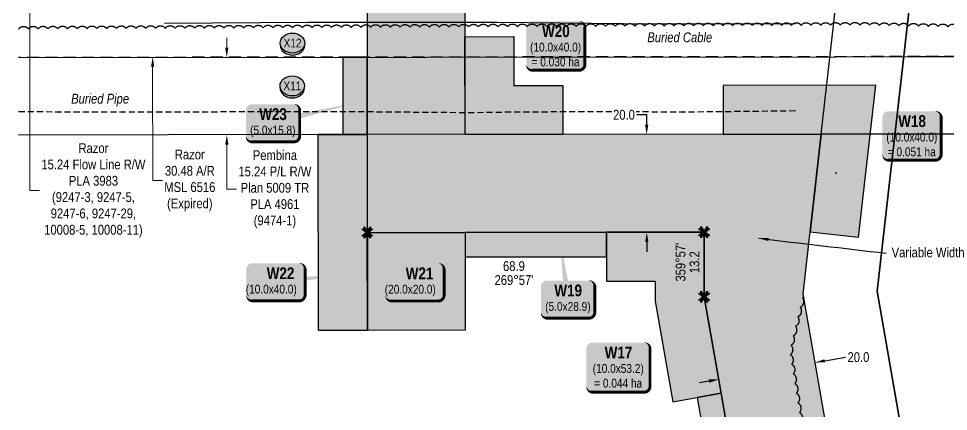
# Model space of a CAD drawing. Extents: x 507923 to 518388, y 6020717 to 6030806.
# Drawn here: x 514543 to 515493, y 6023748 to 6024149 of the extents above; entities that cross this region are included whole.
import ezdxf
from ezdxf.enums import TextEntityAlignment as Align

# ---------------------------------------------------------------- set-up
doc = ezdxf.new("R2010")
doc.units = 0
doc.header["$LTSCALE"] = 5
doc.header["$PDSIZE"] = 0.5
for name, pattern in [('0', [1, 1, 0]), ('foc-ACCESSROAD', [3.75, 2.5, -1.25]), ('UG_PIPE', [1.875, 1.25, -0.625])]:
    doc.linetypes.add(name, pattern=pattern)
doc.layers.get('Defpoints').update_dxf_attribs({"color": 9})
for name, color, linetype in [('AS-CABLE', 224, 'foc-CABLE'), ('AS-PIPE-UG', 44, 'UG_PIPE'), ('AS-PIPE-UG-T', 44, 'Continuous'), ('F-RW', 190, 'Continuous'), ('F-WS', 190, 'foc-ACCESSROAD'), ('L-BD1', 253, 'Continuous'), ('L-MON', 1, 'Continuous'), ('P-CROSSINGS', 250, 'Continuous'), ('P-PROPOSED', 10, 'Continuous'), ('P-PROPOSED-H', 21, 'Continuous'), ('P-TEMP-BLOCKS', 250, 'Continuous'), ('P-TEMP-H', 41, 'Continuous'), ('P-TEMP_WORKSPACE', 46, 'Continuous'), ('P-TXT', 4, 'Continuous'), ('T-BUSH', 110, '0')]:
    doc.layers.add(name, color=color, linetype=linetype)
for name, color, linetype, lineweight in [('F-AR-T', 190, 'Continuous', 9), ('F-FLOWLINE-T', 190, 'Continuous', 9), ('F-RW-T', 190, 'Continuous', 9)]:
    doc.layers.add(name, color=color, linetype=linetype, lineweight=lineweight)
doc.styles.add('80', font='ARIALN.TTF', dxfattribs={"height": 10})
doc.styles.add('80CG', font='ARIALN.TTF', dxfattribs={"height": 10})
doc.styles.add('80L', font='ARIALN.TTF', dxfattribs={"height": 10})
doc.styles.add('BOLD', font='ARIALNB.TTF')
doc.styles.add('Crossing', font='ARIALN.TTF', dxfattribs={"height": 10})
doc.styles.add('ELEVATION', font='ARIALN.TTF', dxfattribs={"height": 2.5})
doc.styles.add('foc-LtypeFont', font='ARIALN.TTF', dxfattribs={"height": 7.349999999999999})
doc.linetypes.add('foc-CABLE', pattern='A,2,-1,["C",foc-LtypeFont,S=0.2,R=0,X=-0.625,Y=-0.75],-1.239999999999999,8', length=12.24)
doc.dimstyles.new('Compass 5 000', dxfattribs={"dimscale": 5, "dimtxt": 9, "dimasz": 2, "dimexe": 0.2, "dimexo": 0.0625, "dimgap": 0.5, "dimtad": 0, "dimtih": 1, "dimtoh": 1, "dimzin": 0, "dimdsep": 46, "dimtxsty": '80CG', "dimcen": 0.1, "dimse1": 1, "dimse2": 1, "dimclrd": 256, "dimclrt": 256, "dimaunit": 1, "dimadec": 4, "dimazin": 0, "dimtfac": 0.06, "dimtofl": 0, "dimtmove": 0, "dimatfit": 1, "dimfxl": 0.2, "dimtolj": 1, "dimtzin": 0, "dimlwd": -1, "dimarcsym": 0})

# ---------------------------------------------------------------- blocks, each defined once
blk = doc.blocks.new('*U362')
at = {"true_color": 0xff8aff}
h = blk.add_hatch(color=211, dxfattribs=at)
edge = h.paths.add_edge_path()
edge.add_line((-26.49999999999999, -32.25633116625249), (26.49999999999998, -32.25633116625249))
edge.add_arc((26.49999999999999, -26.25633116625249), 6, 269.9999999999999, 360)
edge.add_line((32.49999999999999, -26.25633116625249), (32.49999999999999, 12.5))
edge.add_arc((26.49999999999999, 12.5), 6, 0, 90)
edge.add_line((26.49999999999999, 18.5), (-26.49999999999999, 18.5))
edge.add_arc((-26.49999999999999, 12.5), 6, 90, 180)
edge.add_line((-32.49999999999999, 12.5), (-32.49999999999999, -26.25633116625249))
edge.add_arc((-26.49999999999999, -26.25633116625249), 6, 180, 269.9999999999999)
at = {"color": 250, "flags": 128}
blk.add_lwpolyline([(-26.49999999999999, -32.25633116625249, 3, 3, 0), (26.49999999999998, -32.25633116625249, 3, 3, 0.414213562373095), (32.49999999999999, -26.25633116625249, 3, 3, 0), (32.49999999999999, 12.5, 3, 0, 0.414213562373095), (26.49999999999999, 18.5, 0, 0, 0), (-26.49999999999999, 18.5, 0, 0, 0.414213562373095), (-32.49999999999999, 12.5, 0, 0, 0), (-32.49999999999999, -26.25633116625249, 0, 3, 0.414213562373095)], format="xyseb", close=True, dxfattribs=at)
at = {"flags": 128}
blk.add_lwpolyline([(17.20955077239284, 1.025331470301094, 0, 7.499999999999999, 0), (-3.398394867633905e-15, 0, 0, 0, 0)], format="xyseb", dxfattribs=at)
at = {"color": 250}
for tag, p, height, style in [('TEMP_AREA_W1_001', (-9.212824010914055, 2.244292974654144), 12, 'BOLD'), ('ENTER_TEXT_001', (-30.65893587994544, -12.47010782646594), 9, '80')]:
    blk.add_attdef(tag, p, '', height=height, dxfattribs=dict(at, style=style))
blk = doc.blocks.new('*D414')
at = {"layer": 'Defpoints', "color": 0, "transparency": 16777216}
for p in [(514679.4556343895, 6024263.164788247), (514936.1621972459, 6024263.255441559), (514936.2161683165, 6024110.423431027)]:
    blk.add_point(p, dxfattribs=at)
at = {"layer": 'F-AR-T', "transparency": 16777216}
for p, q in [((514679.4521029914, 6024273.164787624), (514679.4485715933, 6024283.164787)), ((514679.5131368582, 6024100.332778337), (514679.5541470947, 6023984.202473274)), ((514679.5541470947, 6023984.202473274), (514689.5541470948, 6023984.202473274))]:
    blk.add_line(p, q, dxfattribs=at)
for points in [[(514681.1187695542, 6024273.16537619), (514677.7854364287, 6024273.164199057), (514679.4556343895, 6024263.164788247)], [(514681.179803421, 6024100.333366903), (514677.8464702955, 6024100.33218977), (514679.5096054602, 6024110.332777714)]]:
    blk.add_solid(points, dxfattribs=at)
at = {"layer": 'F-AR-T', "transparency": 16777216, "insert": (514717.4668346801, 6023984.202473274), "char_height": 10, "attachment_point": 5, "style": '80CG'}
blk.add_mtext('\\A1;Razor\\P30.48 A/R\\PMSL 6516\\P(Expired)', dxfattribs=at)
blk = doc.blocks.new('*D492')
at = {"layer": 'Defpoints', "color": 0, "transparency": 16777216}
for p in [(514605.343586733, 6024109.804463998), (514605.3978515657, 6024030.591108123), (514755.2959339118, 6024030.693795281)]:
    blk.add_point(p, dxfattribs=at)
at = {"layer": 'F-RW-T', "transparency": 16777216}
for p, q in [((514755.2348186157, 6024119.90714881), (514755.2279681522, 6024129.907146463)), ((514755.3027843753, 6024020.693797627), (514755.3339772242, 6023975.159883281)), ((514755.3339772242, 6023975.159883281), (514765.3339772242, 6023975.15988328))]:
    blk.add_line(p, q, dxfattribs=at)
for points in [[(514756.9014848912, 6024119.908290554), (514753.5681523401, 6024119.906007066), (514755.2416690791, 6024109.907151156)], [(514756.9694506509, 6024020.69493937), (514753.6361180997, 6024020.692655883), (514755.2959339118, 6024030.693795281)]]:
    blk.add_solid(points, dxfattribs=at)
at = {"layer": 'F-RW-T', "transparency": 16777216, "insert": (514804.4199253816, 6023975.159883279), "char_height": 10, "attachment_point": 5, "style": '80CG'}
blk.add_mtext('\\A1;Pembina\\P15.24 P/L R/W\\PPlan 5009 TR\\PPLA 4961\\P(9474-1)', dxfattribs=at)
blk = doc.blocks.new('*D522')
at = {"layer": 'Defpoints', "color": 0, "transparency": 16777216}
for p in [(514553.8551857734, 6024338.986131608), (514585.3049337982, 6024338.99745659), (514585.3323567243, 6024262.843329838)]:
    blk.add_point(p, dxfattribs=at)
at = {"layer": 'F-FLOWLINE-T', "transparency": 16777216}
for p, q in [((514553.8515847966, 6024348.986130958), (514553.8479838198, 6024358.98613031)), ((514553.8862096764, 6024252.832005504), (514553.9866176528, 6023973.996636047)), ((514553.9866176528, 6023973.996636047), (514563.9866176528, 6023973.996636047))]:
    blk.add_line(p, q, dxfattribs=at)
for points in [[(514555.5182513552, 6024348.986731121), (514552.184918238, 6024348.985530796), (514553.8551857734, 6024338.986131608)], [(514555.552876235, 6024252.832605666), (514552.2195431178, 6024252.831405341), (514553.8826086996, 6024262.832004855)]]:
    blk.add_solid(points, dxfattribs=at)
at = {"layer": 'F-FLOWLINE-T', "transparency": 16777216, "insert": (514618.9866176525, 6023973.996636047), "char_height": 10, "attachment_point": 5, "style": '80CG'}
blk.add_mtext('\\A1;Razor\\P15.24 Flow Line R/W\\PPLA 3983\\P(9247-3, 9247-5,\\P9247-6, 9247-29,\\P10008-5, 10008-11)', dxfattribs=at)
blk = doc.blocks.new('*U538')
at = {"true_color": 0xff8aff}
h = blk.add_hatch(color=211, dxfattribs=at)
edge = h.paths.add_edge_path()
edge.add_line((-23.99999999999999, -31.630141842179), (23.99999999999998, -31.630141842179))
edge.add_arc((23.99999999999998, -25.630141842179), 6, 270, 360)
edge.add_line((29.99999999999998, -25.630141842179), (29.99999999999998, 12.5))
edge.add_arc((23.99999999999998, 12.5), 6, 0, 90)
edge.add_line((23.99999999999998, 18.5), (-23.99999999999998, 18.5))
edge.add_arc((-23.99999999999998, 12.5), 6, 90, 180)
edge.add_line((-29.99999999999998, 12.5), (-29.99999999999999, -25.630141842179))
edge.add_arc((-23.99999999999999, -25.630141842179), 6, 180, 270)
at = {"color": 250, "flags": 128}
blk.add_lwpolyline([(-23.99999999999999, -31.630141842179, 3, 3, 0), (23.99999999999998, -31.630141842179, 3, 3, 0.414213562373095), (29.99999999999998, -25.630141842179, 3, 3, 0), (29.99999999999998, 12.5, 3, 0, 0.414213562373095), (23.99999999999998, 18.5, 0, 0, 0), (-23.99999999999998, 18.5, 0, 0, 0.414213562373095), (-29.99999999999998, 12.5, 0, 0, 0), (-29.99999999999999, -25.630141842179, 0, 3, 0.414213562373095)], format="xyseb", close=True, dxfattribs=at)
at = {"flags": 128}
blk.add_lwpolyline([(-14.59263970719161, -5.628940051657398, 0, 7.500000000000001, 0), (-3.398394867633904e-15, 0, 0, 0, 0)], format="xyseb", dxfattribs=at)
at = {"color": 250}
for tag, p, height, style in [('TEMP_AREA_W1_001', (-9.212824010914055, 2.244292974654144), 12, 'BOLD'), ('ENTER_TEXT_001', (-30.65893587994544, -12.47010782646594), 9, '80')]:
    blk.add_attdef(tag, p, '', height=height, dxfattribs=dict(at, style=style))
blk = doc.blocks.new('xing2')
h = blk.add_hatch(color=50)
h.dxf.hatch_style = 1
edge = h.paths.add_edge_path()
edge.add_ellipse((0, 0), major_axis=(-12.5, 0), ratio=0.8162973455633619, start_angle=0, end_angle=360)
h = blk.add_hatch(color=250)
h.dxf.hatch_style = 1
edge = h.paths.add_edge_path()
edge.add_ellipse((0, -2.047489049626165), major_axis=(-12.5, 0), ratio=0.8162973455633619, start_angle=0, end_angle=180)
edge.add_line((12.5, -2.047489049626165), (12.5, 0))
edge.add_ellipse((0, 0), major_axis=(-12.5, 0), ratio=0.8162973455633619, start_angle=0, end_angle=180, ccw=False)
edge.add_line((-12.5, 0), (-12.5, -2.047489049626165))
at = {"color": 250}
blk.add_ellipse((0, 0), major_axis=(-12.5, 0), ratio=0.8162973455633619, dxfattribs=at)
blk.add_ellipse((0, -2.047489049626165), major_axis=(-12.5, 0), ratio=0.8162973455633619, start_param=0, end_param=3.141592653589793, dxfattribs=at)
at = {"color": 250, "style": 'Crossing'}
blk.add_attdef('CROSSING', text='', height=9, dxfattribs=at).set_placement((0.08916442567715421, 0.0199513138486509), align=Align.MIDDLE_CENTER)
at = {"color": 250, "style": 'Crossing', "flags": 1}
for tag, p in [('OWNER', (0.08916442567715421, -12.49201765665748)), ('DESCRIPTION', (0.08916442567715421, -25.770021277247)), ('LOCATION', (0.08916442567715421, -39.30337514164421)), ('DWG_REF', (0.08916442567715421, -52.83672900604233))]:
    blk.add_attdef(tag, text='', height=9, dxfattribs=at).set_placement(p, align=Align.MIDDLE_CENTER)
blk = doc.blocks.new('*D640')
at = {"layer": 'Defpoints', "color": 0, "transparency": 16777216}
for p in [(515122.8891331749, 6024031.142226907), (515122.9619297726, 6023931.195720405), (515184.370970433, 6023931.240448024)]:
    blk.add_point(p, dxfattribs=at)
at = {"layer": 'P-TXT', "transparency": 16777216}
for p, q in [((515184.2836067272, 6024051.186949221), (515174.2836067273, 6024051.186949221)), ((515184.2908902813, 6024041.186951874), (515184.2836067272, 6024051.186949221)), ((515184.3782539871, 6023921.240450677), (515184.3855375411, 6023911.240453329))]:
    blk.add_line(p, q, dxfattribs=at)
for points in [[(515185.9575565059, 6024041.188165799), (515182.6242240567, 6024041.185737948), (515184.2981738353, 6024031.186954526)], [(515186.0449202117, 6023921.241664601), (515182.7115877625, 6023921.239236751), (515184.370970433, 6023931.240448024)]]:
    blk.add_solid(points, dxfattribs=at)
at = {"layer": 'P-TXT', "transparency": 16777216, "insert": (515161.0776039979, 6024051.18694922), "char_height": 10, "attachment_point": 5, "style": '80CG', "bg_fill": 3, "box_fill_scale": 1.1, "bg_fill_color": 256, "bg_fill_true_color": 13158600, "bg_fill_transparency": 0}
blk.add_mtext('\\A1;20.0', dxfattribs=at)
blk = doc.blocks.new('TEMP')
h = blk.add_hatch(color=255)
h.dxf.hatch_style = 1
h.paths.add_polyline_path([(-5.274161e-10, 0.2514284397220763), (-0.6656854269836912, 1.152061669657268), (-0.6656854269836914, 0.6656854303339061), (-1.152061663105632, 0.6656854303339061), (-0.2514284404497629, 5.273253e-10), (-1.152061661774314, -0.665685419564579), (-0.6656854224511335, -0.6656854195645793), (-0.6656854224511335, -1.152061655686338), (-5.273251e-10, -0.2514284436956587), (0.6656854183820542, -1.152061663420681), (0.6656854183820542, -0.6656854208922597), (1.152061656810019, -0.6656854053035205), (0.2514284429676993, 5.273253e-10), (1.152061671303363, 0.6656854258011663), (0.6656854287749412, 0.6656854258011663), (0.6656854131859291, 1.15206166422904)])
h.paths.add_polyline_path([(0.5656854229146121, 0.8485281473411305), (0.5656854319800914, 0.5656854258011663), (0.8485281444547581, 0.5656854258011663), (0.0831890339399251, 0), (0.8485281399220186, -0.5656854150320215), (0.5656854183820542, -0.5656854240973189), (0.5656854183820542, -0.8485281365719859), (0, -0.08318903609469999), (-0.5656854224511337, -0.8485281320390644), (-0.5656854224511337, -0.5656854195645792), (-0.8485281349258001, -0.5656854195645794), (-0.0831890328488955, 0), (-0.8485281394583584, 0.5656854303339058), (-0.5656854269836913, 0.5656854303339061), (-0.5656854269836913, 0.8485281428085727), (0, 0.0831890306941206)], flags=16)
h = blk.add_hatch(color=1)
h.dxf.hatch_style = 1
h.paths.add_polyline_path([(0, 0.0831890306941205), (-0.5656854269836911, 0.8485281428085727), (-0.5656854269836912, 0.5656854303339061), (-0.8485281394583578, 0.5656854303339061), (-0.0831890328488953, -1e-16), (-0.8485281349258001, -0.5656854195645793), (-0.5656854224511337, -0.5656854195645793), (-0.5656854224511337, -0.848528132039064), (0, -0.08318903609469999), (0.5656854183820542, -0.8485281365719856), (0.5656854183820542, -0.5656854240973191), (0.8485281399220184, -0.5656854150320213), (0.0831890339399251, -1e-16), (0.8485281444547581, 0.5656854258011663), (0.5656854319800914, 0.5656854258011663), (0.5656854229146121, 0.8485281473411308)])
at = {"color": 1}
for p, q in [((-0.0831890328488953, 0), (0.0831890339399252, 0)), ((0, 0.0831890306941205), (0, -0.08318903609469999))]:
    blk.add_line(p, q, dxfattribs=at)
at = {"color": 255, "flags": 128}
blk.add_lwpolyline([(-0.251428440449763, 5.27325e-10), (-1.152061663105632, 0.6656854303339061), (-0.6656854269836914, 0.6656854303339061), (-0.6656854269836914, 1.152061669657268), (-5.274159999999999e-10, 0.2514284397220763), (0.6656854131859291, 1.15206166422904), (0.6656854287749412, 0.6656854258011663), (1.152061671303363, 0.6656854258011663), (0.2514284429676991, 5.27325e-10), (1.152061656810019, -0.6656854053035204), (0.6656854183820542, -0.6656854208922596), (0.6656854183820542, -1.152061663420681), (-5.27325e-10, -0.2514284436956586), (-0.6656854224511335, -1.152061655686338), (-0.6656854224511335, -0.6656854195645793), (-1.152061661774314, -0.6656854195645793)], close=True, dxfattribs=at)
at = {"color": 1, "flags": 128}
blk.add_lwpolyline([(-0.0831890328488953, 0), (-0.8485281394583578, 0.5656854303339061), (-0.5656854269836913, 0.5656854303339061), (-0.5656854269836913, 0.8485281428085727), (0, 0.0831890306941205), (0.5656854229146121, 0.8485281473411305), (0.5656854319800914, 0.5656854258011663), (0.8485281444547581, 0.5656854258011663), (0.0831890339399252, 0), (0.8485281399220184, -0.5656854150320214), (0.5656854183820542, -0.5656854240973189), (0.5656854183820542, -0.8485281365719856), (0, -0.08318903609469999), (-0.5656854224511335, -0.848528132039064), (-0.5656854224511335, -0.5656854195645792), (-0.8485281349258001, -0.5656854195645792)], close=True, dxfattribs=at)
blk = doc.blocks.new('*D717')
at = {"layer": 'Defpoints', "color": 0, "transparency": 16777216}
for p in [(515356.8150942896, 6023795.119224821), (515257.8260717008, 6023780.965699249), (515258.367245544, 6023777.875949743)]:
    blk.add_point(p, dxfattribs=at)
at = {"layer": 'P-TXT', "transparency": 16777216}
for p, q in [((515366.1239718483, 6023799.934224275), (515387.3953075449, 6023803.659927755)), ((515247.9760202989, 6023779.240449302), (515238.125968897, 6023777.515199355))]:
    blk.add_line(p, q, dxfattribs=at)
for points in [[(515365.8364301904, 6023801.575899509), (515366.4115135062, 6023798.292549041), (515356.2739204464, 6023798.208974327)], [(515247.688478641, 6023780.882124536), (515248.2635619568, 6023777.598774068), (515257.8260717008, 6023780.965699249)]]:
    blk.add_solid(points, dxfattribs=at)
at = {"layer": 'P-TXT', "transparency": 16777216, "insert": (515400.6013102733, 6023803.659927755), "char_height": 10, "attachment_point": 5, "style": '80CG'}
blk.add_mtext('\\A1;20.0', dxfattribs=at)
blk = doc.blocks.new('*U741')
at = {"true_color": 0xff8aff}
h = blk.add_hatch(color=211, dxfattribs=at)
edge = h.paths.add_edge_path()
edge.add_line((-21.49999999999998, -20), (21.49999999999998, -20))
edge.add_arc((21.49999999999998, -14), 6, 270, 360)
edge.add_line((27.49999999999998, -14), (27.49999999999998, 12.5))
edge.add_arc((21.49999999999998, 12.5), 6, 0, 90)
edge.add_line((21.49999999999998, 18.5), (-21.49999999999998, 18.5))
edge.add_arc((-21.49999999999998, 12.5), 6, 90, 180)
edge.add_line((-27.49999999999998, 12.5), (-27.49999999999998, -14))
edge.add_arc((-21.49999999999998, -14), 6, 180, 270)
at = {"flags": 128}
blk.add_lwpolyline([(-7.850697684444294, 58.37359781668122, 0, 7.500000000000001, 0), (-3.398394867633905e-15, -3.944304526105059e-31, 0, 0, 0)], format="xyseb", dxfattribs=at)
at = {"color": 250, "flags": 128}
blk.add_lwpolyline([(-21.49999999999998, -20, 3, 3, 0), (21.49999999999998, -20, 3, 3, 0.414213562373095), (27.49999999999998, -14, 3, 3, 0), (27.49999999999998, 12.5, 3, 0, 0.414213562373095), (21.49999999999998, 18.5, 0, 0, 0), (-21.49999999999998, 18.5, 0, 0, 0.414213562373095), (-27.49999999999998, 12.5, 0, 0, 0), (-27.49999999999998, -14, 0, 3, 0.414213562373095)], format="xyseb", close=True, dxfattribs=at)
at = {"color": 250}
for tag, p, height, style in [('TEMP_AREA_W1_001', (-9.212824010914055, 2.244292974654144), 12, 'BOLD'), ('ENTER_TEXT_001', (-30.65893587994544, -12.47010782646594), 9, '80')]:
    blk.add_attdef(tag, p, '', height=height, dxfattribs=dict(at, style=style))
blk = doc.blocks.new('*U742')
at = {"true_color": 0xff8aff}
h = blk.add_hatch(color=211, dxfattribs=at)
edge = h.paths.add_edge_path()
edge.add_line((-23.99999999999998, -20), (23.99999999999998, -20))
edge.add_arc((23.99999999999998, -14), 6, 270, 360)
edge.add_line((29.99999999999998, -14), (29.99999999999998, 12.5))
edge.add_arc((23.99999999999998, 12.5), 6, 0, 90)
edge.add_line((23.99999999999998, 18.5), (-23.99999999999998, 18.5))
edge.add_arc((-23.99999999999998, 12.5), 6, 90, 180)
edge.add_line((-29.99999999999998, 12.5), (-29.99999999999998, -14))
edge.add_arc((-23.99999999999998, -14), 6, 180, 270)
at = {"color": 250, "flags": 128}
blk.add_lwpolyline([(-23.99999999999998, -20, 3, 3, 0), (23.99999999999998, -20, 3, 3, 0.414213562373095), (29.99999999999998, -14, 3, 3, 0), (29.99999999999998, 12.5, 3, 0, 0.414213562373095), (23.99999999999998, 18.5, 0, 0, 0), (-23.99999999999998, 18.5, 0, 0, 0.414213562373095), (-29.99999999999998, 12.5, 0, 0, 0), (-29.99999999999998, -14, 0, 3, 0.414213562373095)], format="xyseb", close=True, dxfattribs=at)
at = {"flags": 128}
blk.add_lwpolyline([(-22.42471860168065, 11.99371504236545, 0, 7.500000000000001, 0), (-3.398394867633905e-15, -7.888609052210118e-31, 0, 0, 0)], format="xyseb", dxfattribs=at)
at = {"color": 250}
for tag, p, height, style in [('TEMP_AREA_W1_001', (-9.212824010914055, 2.244292974654144), 12, 'BOLD'), ('ENTER_TEXT_001', (-30.65893587994544, -12.47010782646594), 9, '80')]:
    blk.add_attdef(tag, p, '', height=height, dxfattribs=dict(at, style=style))
blk = doc.blocks.new('*U743')
at = {"true_color": 0xff8aff}
h = blk.add_hatch(color=211, dxfattribs=at)
edge = h.paths.add_edge_path()
edge.add_line((-23.99999999999998, -20), (23.99999999999998, -20))
edge.add_arc((23.99999999999998, -14), 6, 270, 360)
edge.add_line((29.99999999999998, -14), (29.99999999999998, 12.5))
edge.add_arc((23.99999999999998, 12.5), 6, 0, 90)
edge.add_line((23.99999999999998, 18.5), (-23.99999999999998, 18.5))
edge.add_arc((-23.99999999999998, 12.5), 6, 90, 180)
edge.add_line((-29.99999999999998, 12.5), (-29.99999999999998, -14))
edge.add_arc((-23.99999999999998, -14), 6, 180, 270)
at = {"color": 250, "flags": 128}
blk.add_lwpolyline([(-23.99999999999998, -20, 3, 3, 0), (23.99999999999998, -20, 3, 3, 0.414213562373095), (29.99999999999998, -14, 3, 3, 0), (29.99999999999998, 12.5, 3, 0, 0.414213562373095), (23.99999999999998, 18.5, 0, 0, 0), (-23.99999999999998, 18.5, 0, 0, 0.414213562373095), (-29.99999999999998, 12.5, 0, 0, 0), (-29.99999999999998, -14, 0, 3, 0.414213562373095)], format="xyseb", close=True, dxfattribs=at)
at = {"flags": 128}
blk.add_lwpolyline([(66.75490370649584, 5.933488749084709, 0, 7.5, 0), (-3.398394867633905e-15, 3.944304526105059e-31, 0, 0, 0)], format="xyseb", dxfattribs=at)
at = {"color": 250}
for tag, p, height, style in [('TEMP_AREA_W1_001', (-9.212824010914055, 2.244292974654144), 12, 'BOLD'), ('ENTER_TEXT_001', (-30.65893587994544, -12.47010782646594), 9, '80')]:
    blk.add_attdef(tag, p, '', height=height, dxfattribs=dict(at, style=style))
blk = doc.blocks.new('*U745')
at = {"true_color": 0xff8aff}
h = blk.add_hatch(color=211, dxfattribs=at)
edge = h.paths.add_edge_path()
edge.add_line((-21.49999999999998, -20), (21.49999999999998, -20))
edge.add_arc((21.49999999999998, -14), 6, 270, 360)
edge.add_line((27.49999999999998, -14), (27.49999999999998, 12.5))
edge.add_arc((21.49999999999998, 12.5), 6, 0, 90)
edge.add_line((21.49999999999998, 18.5), (-21.49999999999998, 18.5))
edge.add_arc((-21.49999999999998, 12.5), 6, 90, 180)
edge.add_line((-27.49999999999998, 12.5), (-27.49999999999998, -14))
edge.add_arc((-21.49999999999998, -14), 6, 180, 270)
at = {"color": 250, "flags": 128}
blk.add_lwpolyline([(-21.49999999999998, -20, 3, 3, 0), (21.49999999999998, -20, 3, 3, 0.414213562373095), (27.49999999999998, -14, 3, 3, 0), (27.49999999999998, 12.5, 3, 0, 0.414213562373095), (21.49999999999998, 18.5, 0, 0, 0), (-21.49999999999998, 18.5, 0, 0, 0.414213562373095), (-27.49999999999998, 12.5, 0, 0, 0), (-27.49999999999998, -14, 0, 3, 0.414213562373095)], format="xyseb", close=True, dxfattribs=at)
at = {"flags": 128}
blk.add_lwpolyline([(86.13092323468972, 20.07836624898547, 0, 7.499999999999999, 0), (-3.398394867633905e-15, 3.697785493223493e-31, 0, 0, 0)], format="xyseb", dxfattribs=at)
at = {"color": 250}
for tag, p, height, style in [('TEMP_AREA_W1_001', (-9.212824010914055, 2.244292974654144), 12, 'BOLD'), ('ENTER_TEXT_001', (-30.65893587994544, -12.47010782646594), 9, '80')]:
    blk.add_attdef(tag, p, '', height=height, dxfattribs=dict(at, style=style))

msp = doc.modelspace()

# ---------------------------------------------------------------- hatches: boundary and pattern name
at = {"layer": 'P-PROPOSED-H'}
h = msp.add_hatch(color=256, dxfattribs=at)
h.dxf.hatch_style = 1
h.paths.add_polyline_path([(515331.9385669879, 6023094.927356876), (515232.6383692808, 6023106.275490984), (515289.2436540847, 6023601.5918051), (515243.0542659435, 6023865.303070907), (515243.0062089685, 6023931.283155327), (514898.8426667675, 6023931.032481884), (514898.2645132897, 6024613.191494971), (515199.8930331536, 6024701.314192115), (515240.1499696079, 6024724.715477195), (515254.0502130766, 6024847.005921005), (515422.9596207527, 6024980.928242529), (515467.5888085664, 6025371.364889257), (515566.8887291769, 6025360.014328716), (515517.5499295492, 6024928.375833268), (515348.6695257616, 6024794.476507901), (515333.7865354819, 6024663.540133168), (515239.6016595156, 6024608.790633624), (514998.2745677171, 6024538.285383495), (514998.7044658348, 6024031.051776313), (515362.5144592851, 6024031.316759427), (515343.9898885165, 6023868.342780802), (515390.1846224489, 6023604.600993938)])
at = {"layer": 'P-TEMP-H'}
h = msp.add_hatch(color=256, dxfattribs=at)
h.dxf.hatch_style = 1
h.paths.add_polyline_path([(515098.6145740187, 6024081.097826104), (515098.6509723216, 6024031.124572886), (514998.7044658348, 6024031.051776313), (514998.6197577022, 6024130.998273379), (515048.5930062559, 6024131.040627482), (515048.6353653689, 6024081.061423463)])
h = msp.add_hatch(color=256, dxfattribs=at)
h.dxf.hatch_style = 1
h.paths.add_polyline_path([(514873.7042845704, 6024110.06935234), (514873.7713343582, 6024030.957802648), (514898.7579586346, 6024030.978979679), (514898.6909058919, 6024110.094015654)])
h = msp.add_hatch(color=256, dxfattribs=at)
h.dxf.hatch_style = 1
h.paths.add_polyline_path([(515400.8563413965, 6023926.15609003), (515418.4944033223, 6024081.330812499), (515262.5077874257, 6024081.217198721), (515262.5441857351, 6024031.243945504), (515362.5144592865, 6024031.316759427), (515351.2028053103, 6023931.799999955)])
h = msp.add_hatch(color=256, dxfattribs=at)
h.dxf.hatch_style = 1
h.paths.add_polyline_path([(514848.9541263445, 6023831.043630768), (514848.7847100815, 6024030.936625686), (514898.7579586389, 6024030.978979735), (514898.9273749019, 6023831.085984834)])
h = msp.add_hatch(color=256, dxfattribs=at)
h.dxf.hatch_style = 1
h.paths.add_polyline_path([(514998.8738813906, 6023831.158781447), (514898.9273749019, 6023831.085984834), (514898.8426667712, 6023931.032481936), (514998.7891732597, 6023931.105278534)])
h = msp.add_hatch(color=256, dxfattribs=at)
h.dxf.hatch_style = 1
h.paths.add_polyline_path([(514998.8073724139, 6023906.118651894), (515143.0779016394, 6023906.223732125), (515143.0597024873, 6023931.210358732), (514998.7891732597, 6023931.105278534)])
h = msp.add_hatch(color=256, dxfattribs=at)
h.dxf.hatch_style = 1
h.paths.add_polyline_path([(515143.0597024873, 6023931.210358731), (515143.0961007915, 6023881.237105526), (515193.0693540375, 6023881.273503846), (515193.0841628779, 6023860.941626879), (515211.0736166536, 6023758.233584681), (515260.2975410284, 6023766.855222162), (515243.0542659456, 6023865.303070963), (515243.0062089699, 6023931.283155345)])
h = msp.add_hatch(color=256, dxfattribs=at)
h.dxf.hatch_style = 1
h.paths.add_polyline_path([(515235.6855788408, 6023762.544403404), (515247.3884168198, 6023695.728835162), (515272.0003790033, 6023700.039653911), (515260.2975410279, 6023766.855222162)])

# ---------------------------------------------------------------- linework, layer by layer
at = {"layer": 'AS-CABLE', "flags": 128}
msp.add_lwpolyline([(514691.6221540039, 6024144.812600602), (514838.7071540037, 6024145.807600607), (514964.8071540039, 6024145.747600609), (515031.1871539981, 6024145.662600561), (515160.3921540009, 6024144.477600603), (515336.0071539956, 6024144.187600516)], dxfattribs=at)
at = {"layer": 'AS-PIPE-UG', "flags": 128}
msp.add_lwpolyline([(514542.5325969656, 6024054.667503909), (514583.3021540045, 6024054.332600546), (514748.4971540042, 6024054.417600562), (514876.5871540036, 6024054.682600618), (514937.6421539966, 6024054.132600615), (515002.2671540041, 6024053.612600615), (515044.622153998, 6024054.172600498), (515129.7021540047, 6024054.677600545), (515224.4021540042, 6024054.257600545), (515336.7321539965, 6024055.472600572)], dxfattribs=at)
at = {"layer": 'F-RW', "flags": 128}
for points in [[(515331.9385669879, 6023094.927356876), (515390.1846224499, 6023604.600993956), (515343.9898885165, 6023868.342780802), (515362.5144592851, 6024031.316759427), (515388.3910348862, 6024259.961650113), (515403.419537177, 6024392.239456721), (515414.9447737289, 6024493.682234111), (515420.5861034174, 6024543.336065412), (515423.055808977, 6024568.868609368), (515443.4121540014, 6024741.827600499), (515612.0671539978, 6024875.682600586), (515666.2851488129, 6025348.652737748)], [(515406.3273162845, 6023086.426130044), (515465.8570519754, 6023607.260542862), (515419.6445996554, 6023871.022829788), (515474.6088418976, 6024354.806860023), (515510.4056596746, 6024411.463210094), (515554.8617574755, 6024481.79304748), (515584.4924837417, 6024528.677807263), (515599.3097083255, 6024552.115952774), (515664.1014740565, 6024664.427988721), (515682.9857846061, 6024836.82310877), (515740.4920511215, 6025340.146176466)], [(515740.4920511215, 6025340.146176466), (515711.0102824214, 6025082.107267639), (515682.9857846061, 6024836.82310877), (515514.1630874412, 6024702.9552478), (515474.6088418976, 6024354.806860023), (515419.6445996554, 6023871.022829788), (515465.8570519754, 6023607.260542862), (515406.3337948008, 6023086.425392108)], [(514542.5325969656, 6024109.742465748), (515377.3628853348, 6024110.566493995), (515454.2848068253, 6024110.646525995), (515539.868156063, 6024110.732421902), (515616.3565852374, 6024110.811641407), (515692.9852342661, 6024110.888392484), (515683.922636049, 6024031.329947783), (515362.5144592865, 6024031.316759427), (514848.7847100804, 6024030.936625633), (514542.5325969656, 6024030.534045703)]]:
    msp.add_lwpolyline(points, dxfattribs=at)
at = {"layer": 'F-WS', "flags": 128}
msp.add_lwpolyline([(516023.2725979797, 6023814.036724757), (515845.5254341305, 6023834.518655051), (515769.6830653479, 6023842.113980744), (515800.3099245243, 6024110.993861854), (515692.9852342661, 6024110.888392484), (515616.3565852374, 6024110.811641407), (515539.868156063, 6024110.732421902), (515454.2848068253, 6024110.646525995), (515377.3628853348, 6024110.566493995), (514542.5325969656, 6024109.742467614)], dxfattribs=at)
at = {"layer": 'P-TEMP-H'}
msp.add_point((515377.5771540013, 6023991.707600555, 4448.88999999998), dxfattribs=at)
at = {"layer": 'P-TEMP_WORKSPACE'}
for points in [[(515098.6145740187, 6024081.097826104), (515098.6509723216, 6024031.124572886), (514998.7044658348, 6024031.051776313), (514998.6197577022, 6024130.998273379), (515048.5930062559, 6024131.040627482), (515048.6353653689, 6024081.061423463)], [(515400.8563413965, 6023926.15609003), (515418.4944033223, 6024081.330812499), (515262.5077874257, 6024081.217198721), (515262.5441857351, 6024031.243945504), (515362.5144592865, 6024031.316759427), (515351.2028053103, 6023931.799999955)], [(514848.9541263445, 6023831.043630768), (514848.7847100815, 6024030.936625686), (514898.7579586389, 6024030.978979735), (514898.9273749019, 6023831.085984834)], [(514998.8738813906, 6023831.158781447), (514898.9273749019, 6023831.085984834), (514898.8426667712, 6023931.032481936), (514998.7891732597, 6023931.105278534)]]:
    msp.add_lwpolyline(points, close=True, dxfattribs=at)
at = {"layer": 'P-TEMP_WORKSPACE', "flags": 128}
for points in [[(514873.7042845704, 6024110.06935234), (514873.7713343582, 6024030.957802648), (514898.7579586346, 6024030.978979679), (514898.6909058919, 6024110.094015654)], [(514998.8073724139, 6023906.118651894), (515143.0779016394, 6023906.223732125), (515143.0597024873, 6023931.210358732), (514998.7891732597, 6023931.105278534)], [(515143.0597024873, 6023931.210358731), (515143.0961007915, 6023881.237105526), (515193.0693540375, 6023881.273503846), (515193.0841628779, 6023860.941626879), (515211.0736166536, 6023758.233584681), (515260.2975410284, 6023766.855222162), (515243.0542659456, 6023865.303070963), (515243.0062089699, 6023931.283155345)], [(515235.6855788408, 6023762.544403404), (515247.3884168198, 6023695.728835162), (515272.0003790033, 6023700.039653911), (515260.2975410279, 6023766.855222162)]]:
    msp.add_lwpolyline(points, close=True, dxfattribs=at)
at = {"layer": 'T-BUSH', "flags": 128}
for points in [[(514542.5465610925, 6024138.864683525, -0.52056705), (514552.5411060024, 6024138.911230661, -0.52056705), (514562.5356509094, 6024138.95777775, -0.52056705), (514572.5301958221, 6024139.004324839, -0.52056705), (514582.5247407291, 6024139.050871929, -0.52056705), (514592.5192856419, 6024139.097419019, -0.52056705), (514602.5138305518, 6024139.143966062, -0.52056705), (514612.5083754588, 6024139.190513152, -0.52056705), (514622.5029203715, 6024139.237060271, -0.52056705), (514632.4974652785, 6024139.283607378, -0.52056705), (514642.4920101913, 6024139.330154466, -0.52056705), (514652.4865551012, 6024139.376701556, -0.52056705), (514662.4811000082, 6024139.423248646, -0.52056705), (514672.475644921, 6024139.469795736, -0.52056705), (514682.470189828, 6024139.516342779, -0.52056705), (514692.4647347407, 6024139.562889868, -0.52056705), (514702.4592796494, 6024139.609437005, -0.52056705), (514712.4538245605, 6024139.655984094, -0.52056705), (514722.4483694704, 6024139.702531183, -0.52056705), (514732.4429143774, 6024139.749078273, -0.52056705), (514742.4374592901, 6024139.795625363, -0.52056705), (514752.4320041972, 6024139.842172407, -0.52056705), (514762.4265491099, 6024139.888719495, -0.52056705), (514772.4210940198, 6024139.935266632, -0.52056705), (514782.4156389268, 6024139.981813721, -0.52056705), (514792.4101838396, 6024140.028360811, -0.52056705), (514802.4047287466, 6024140.0749079, -0.52056705), (514812.3992736593, 6024140.12145499, -0.52056705), (514822.3938185692, 6024140.168002034, -0.52056705), (514832.3883634762, 6024140.214549123, -0.52056705), (514842.382908389, 6024140.261096212, -0.52056705), (514852.377453296, 6024140.307643348, -0.52056705), (514862.3719982087, 6024140.354190438, -0.52056705), (514872.3665431186, 6024140.400737528, -0.52056705), (514882.3610880256, 6024140.447284617, -0.52056705), (514892.3556329384, 6024140.493831706, -0.52056705), (514902.3501778454, 6024140.54037875, -0.52056705), (514912.3447227582, 6024140.58692584, -0.52056705), (514922.3392676659, 6024140.633472975, -0.52056705), (514932.3338125779, 6024140.680020065, -0.52056705), (514942.3283574878, 6024140.726567155, -0.52056705), (514952.3229023948, 6024140.773114244, -0.52056705), (514962.3174473076, 6024140.819661333, -0.52056705), (514972.3119922145, 6024140.866208377, -0.52056705), (514982.3065371273, 6024140.912755467, -0.52056705), (514992.3010820372, 6024140.959302572, -0.52056705), (515002.2956269442, 6024141.005849692, -0.52056705), (515012.290171857, 6024141.052396782, -0.52056705), (515022.2847167639, 6024141.098943871, -0.52056705), (515032.2792616767, 6024141.14549096, -0.52056705), (515042.2738065866, 6024141.19203805, -0.52056705), (515052.2683514936, 6024141.238585094, -0.52056705), (515062.2628964064, 6024141.285132184, -0.52056705), (515072.2574413134, 6024141.331679319, -0.52056705), (515082.2519862261, 6024141.378226409, -0.52056705), (515092.246531136, 6024141.424773498, -0.52056705), (515102.2410760431, 6024141.471320588, -0.52056705), (515112.2356209558, 6024141.517867677, -0.52056705), (515122.2301658628, 6024141.564414721, -0.52056705), (515132.2247107755, 6024141.610961811, -0.52056705), (515142.2192556825, 6024141.657508947, -0.52056705), (515152.2138005953, 6024141.704056036, -0.52056705), (515162.2083455052, 6024141.750603125, -0.52056705), (515172.2028904122, 6024141.797150215, -0.52056705), (515182.197435325, 6024141.843697305, -0.52056705), (515192.191980232, 6024141.890244394, -0.52056705), (515202.1865251447, 6024141.936791438, -0.52056705), (515212.1810700546, 6024141.983338527, -0.52056705), (515222.1756149616, 6024142.029885664, -0.52056705), (515232.1701598744, 6024142.076432752, -0.52056705), (515242.1647047814, 6024142.122979842, -0.52056705), (515252.1592496941, 6024142.169526932, -0.52056705), (515262.153794604, 6024142.216074022, -0.52056705), (515272.148339511, 6024142.262621065, -0.52056705), (515282.1428844238, 6024142.309168154, -0.52056705), (515292.1374293308, 6024142.355715291, -0.52056705), (515302.1319742436, 6024142.40226238, -0.52056705), (515312.1265191534, 6024142.448809469, -0.52056705), (515322.1210640604, 6024142.495356559, -0.52056705), (515332.1156089732, 6024142.541903649, -0.52056705), (515342.1101538802, 6024142.588450693, -0.52056705), (515352.104698793, 6024142.634997781, -0.52056705), (515362.0992436999, 6024142.681544873, -0.52056705), (515372.0937886127, 6024142.728092007, -0.52056705), (515382.0883335226, 6024142.774639097, -0.52056705), (515392.0828784296, 6024142.821186186, -0.52056705), (515402.0774233424, 6024142.867733276, -0.52056705), (515412.0708021522, 6024142.757416768, -0.52056705), (515422.0635504808, 6024142.562287509, -0.52056705), (515432.0562988094, 6024142.367158296, -0.52056705), (515442.0490471384, 6024142.172029036, -0.52056705), (515452.0417954696, 6024141.976899777, -0.52056705), (515462.0345437982, 6024141.781770517, -0.52056705), (515472.0272921268, 6024141.586641212, -0.52056705), (515482.0200404555, 6024141.391511953, -0.52056705), (515492.0127887841, 6024141.19638274, -0.52056705), (515502.0055371128, 6024141.00125348, -0.52056705), (515511.9982854414, 6024140.806124222, -0.52056705), (515521.99103377, 6024140.610994962, -0.52056705), (515531.9837820986, 6024140.415865703, -0.52056705), (515541.9765304273, 6024140.220736397, -0.52056705), (515551.9692787559, 6024140.025607149, -0.52056705), (515561.9620270845, 6024139.830477925, -0.52056705), (515571.9547754131, 6024139.635348666, -0.52056705), (515581.9475237418, 6024139.440219406, -0.52056705), (515591.9402720704, 6024139.245090147, -0.52056705), (515601.9330203991, 6024139.049960841, -0.52056705), (515611.6110338194, 6024138.084759306, -0.52056705), (515618.879867424, 6024131.224937689, -0.52056705), (515626.1487010285, 6024124.365116073, -0.52056705), (515634.6221232065, 6024119.997931994, -0.52056705), (515644.5135130839, 6024118.564927894, -0.52056705), (515654.4049029641, 6024117.131923748, -0.52056705), (515664.2962928415, 6024115.698919603, -0.52056705), (515674.187682716, 6024114.265915412, -0.52056705), (515684.0790725963, 6024112.832911312, -0.52056705), (515686.1432061708, 6024104.881461849, -0.52056705), (515685.7625949986, 6024094.894058296, -0.52056705), (515685.3819838236, 6024084.906654752, -0.52056705), (515685.0013726515, 6024074.919251236, -0.52056705), (515684.6207614823, 6024064.931847684, -0.52056705), (515684.2401503101, 6024054.944444131, -0.52056705), (515683.8595391351, 6024044.957040578, -0.52056705), (515683.4789279659, 6024034.969637026, -0.52056705), (515683.0983167937, 6024024.982233427, -0.52056705), (515681.9444878947, 6024015.093064467, -0.52056705), (515679.8155899869, 6024005.327774493, -0.52056705), (515677.686692079, 6023995.562484519, -0.52056705), (515675.5577941712, 6023985.797194544, -0.52056705), (515673.4288962634, 6023976.03190457, -0.52056705), (515671.2999983555, 6023966.26661455, -0.52056705), (515669.1711004477, 6023956.501324575, -0.52056705), (515667.5366397652, 6023946.647940516, -0.52056705), (515666.1618261488, 6023936.748294929, -0.52056705), (515664.7870125267, 6023926.848649407, -0.52056705), (515663.4121989104, 6023916.949003853, -0.52056705), (515662.0373852883, 6023907.049358298, -0.52056705), (515660.6625716719, 6023897.149712744, -0.52056705), (515659.2877580498, 6023887.250067189, -0.52056705), (515657.9129444335, 6023877.350421635, -0.52056705), (515656.5381308142, 6023867.450776082, -0.52056705), (515658.4359773726, 6023859.212372937, -0.52056705), (515667.2387048561, 6023854.478972157, -0.52056705), (515676.0414323453, 6023849.745571284, -0.52056705), (515684.8441598317, 6023845.012170503, -0.52056705), (515693.6468873152, 6023840.278769676, -0.52056705), (515702.4496148016, 6023835.545368849, -0.52056705), (515711.2523422908, 6023830.811968022, -0.52056705), (515720.0550697772, 6023826.078567196, -0.52056705), (515728.8577972607, 6023821.345166368, -0.52056705), (515737.660524747, 6023816.611765542, -0.52056705), (515746.4632522363, 6023811.878364715, -0.52056705), (515752.2112354432, 6023817.961358583, -0.52056705), (515757.2373784907, 6023826.600281009, -0.52056705), (515762.2635215324, 6023835.239203403, -0.52056705), (515759.065803174, 6023842.602018893, -0.52056705), (515751.6580206743, 6023849.311553376, -0.52056705), (515744.2502381718, 6023856.021087813, -0.52056705), (515736.8424556677, 6023862.730622296, -0.52056705), (515729.4346731668, 6023869.440156826, -0.52056705), (515722.0268906613, 6023876.149691309, -0.52056705), (515714.6191081617, 6023882.859225792, -0.52056705), (515707.2113256592, 6023889.568760276, -0.52056705), (515705.1202249909, 6023898.943843449, -0.52056705), (515704.1756939988, 6023908.89376585, -0.52056705), (515703.2311630038, 6023918.843688251, -0.52056705), (515702.2866320088, 6023928.793610605, -0.52056705), (515703.5657142787, 6023938.615098435, -0.52056705), (515705.6495457391, 6023948.39010437, -0.52056705), (515707.7333771994, 6023958.165110305, -0.52056705), (515709.8172086598, 6023967.940116241, -0.52056705), (515711.9010401202, 6023977.715122175, -0.52056705), (515713.9848715805, 6023987.490128111, -0.52056705), (515716.0687030409, 6023997.265134, -0.52056705), (515718.1525345012, 6024007.040139935, -0.52056705), (515720.2363659616, 6024016.815145871, -0.52056705), (515722.3201974219, 6024026.590151805, -0.52056705), (515724.4040288823, 6024036.36515774, -0.52056705), (515726.4878603427, 6024046.140163722, -0.52056705), (515728.5716918002, 6024055.915169657, -0.52056705), (515730.6555232605, 6024065.690175592, -0.52056705), (515737.1189270611, 6024072.814413358, -0.52056705), (515744.8127418825, 6024079.193935966, -0.52056705), (515752.5065567011, 6024085.573458483, -0.52056705), (515760.2003715197, 6024091.952981091, -0.52056705), (515768.180874089, 6024097.920844947, -0.52056705), (515776.83268946, 6024102.92476195, -0.52056705), (515785.484504834, 6024107.928678953, -0.52056705), (515794.136320205, 6024112.932595911, -0.52056705), (515802.7881355761, 6024117.936512959, -0.52056705), (515811.4399509443, 6024122.940429962, -0.52056705), (515820.0917663182, 6024127.944346965, -0.52056705), (515828.7435816893, 6024132.948263922, -0.52056705), (515837.7120546906, 6024136.063757707, -0.52056705), (515847.5228907985, 6024134.155724833, -0.52056705), (515857.3337269035, 6024132.247691958, -0.52056705), (515867.1445630143, 6024130.339659129, -0.52056705), (515876.9553991223, 6024128.431626255, -0.52056705), (515886.7662352273, 6024126.52359338, -0.52056705), (515896.5770713381, 6024124.615560506, -0.52056705), (515906.387907446, 6024122.707527631, -0.52056705), (515916.1354641653, 6024120.747405371, -0.52056705), (515916.1224886009, 6024110.752760539, -0.52056705), (515916.1095130335, 6024100.758115662, -0.52056705), (515916.0965374719, 6024090.763470785, -0.52056705), (515916.0835619046, 6024080.768825907, -0.52056705), (515916.070586343, 6024070.774180984, -0.52056705), (515916.0637605382, 6024065.51649329, -0.52056705)], [(515331.5468559796, 6023094.944236476, 0.2822418290351272), (515329.6165380688, 6023101.024391524, 0.52056705), (515330.6376512138, 6023110.966746503, 0.52056705), (515331.6587643558, 6023120.909101482, 0.52056705), (515332.6798774947, 6023130.851456462, 0.52056705), (515333.7009906397, 6023140.793811442, 0.52056705), (515334.7221037816, 6023150.736166421, 0.52056705), (515335.7853945864, 6023160.673609537, 0.52056705), (515337.0763486052, 6023170.58453943, 0.52056705), (515338.367302624, 6023180.495469419, 0.52056705), (515339.6582566429, 6023190.406399362, 0.52056705), (515340.9492106617, 6023200.317329255, 0.52056705), (515342.2401646805, 6023210.228259245, 0.52056705), (515343.5311186993, 6023220.139189187, 0.52056705), (515344.8220727182, 6023230.05011908, 0.52056705), (515346.1130267371, 6023239.96104907, 0.52056705), (515347.4039807559, 6023249.871979011, 0.52056705), (515348.6949347747, 6023259.782908942, 0.52056705), (515349.9858887935, 6023269.693838894, 0.52056705), (515351.2768428124, 6023279.604768836, 0.52056705), (515352.5677968312, 6023289.515698778, 0.52056705), (515353.858750853, 6023299.426628672, 0.52056705), (515355.1497048718, 6023309.337558662, 0.52056705), (515356.4406588907, 6023319.248488603, 0.52056705), (515357.5703467808, 6023329.171827148, 0.52056705), (515357.8108029562, 6023339.163587525, 0.52056705), (515358.0512591286, 6023349.155347853, 0.52056705), (515358.2917152979, 6023359.147108277, 0.52056705), (515358.5321714733, 6023369.138868653, 0.52056705), (515358.7726276456, 6023379.130629029, 0.52056705), (515359.013083815, 6023389.122389358, 0.52056705), (515359.2535399903, 6023399.114149782, 0.52056705), (515359.4939961627, 6023409.105910158, 0.52056705), (515359.7344523321, 6023419.097670486, 0.52056705), (515359.9749085074, 6023429.089430911, 0.52056705), (515360.2153646798, 6023439.081191286, 0.52056705), (515360.4558208492, 6023449.072951615, 0.52056705), (515360.6962770245, 6023459.064712039, 0.52056705), (515360.9367331969, 6023469.056472415, 0.52056705), (515361.1771893663, 6023479.048232791, 0.52056705), (515361.4176455417, 6023489.03999312, 0.52056705), (515361.658101714, 6023499.031753545, 0.52056705), (515361.8985578834, 6023509.023513921, 0.52056705), (515362.1390140587, 6023519.015274249, 0.52056705), (515362.3794702311, 6023529.007034673, 0.52056705), (515362.6199264005, 6023538.998795049, 0.52056705), (515362.8603825758, 6023548.990555378, 0.52056705), (515363.1008387482, 6023558.982315802, 0.52056705), (515363.3412949176, 6023568.974076178, 0.52056705), (515363.5817510929, 6023578.965836554, 0.52056705), (515363.8222072653, 6023588.957596882, 0.52056705), (515364.0626634347, 6023598.949357307, 0.52056705), (515362.6293475225, 6023608.827560159, 0.52056705), (515361.0415194907, 6023618.695280095, 0.52056705), (515359.4536914589, 6023628.562999982, 0.52056705), (515357.8658634271, 6023638.430719966, 0.52056705), (515356.2780353923, 6023648.298439901, 0.52056705), (515354.6902073605, 6023658.166159838, 0.52056705), (515353.1023793288, 6023668.033879725, 0.52056705), (515351.514551297, 6023677.901599709, 0.52056705), (515349.9267232652, 6023687.769319644, 0.52056705), (515348.3388952365, 6023697.637039532, 0.52056705), (515346.7510672047, 6023707.504759516, 0.52056705), (515345.1632391729, 6023717.372479452, 0.52056705), (515343.5754111411, 6023727.240199339, 0.52056705), (515341.9875831094, 6023737.107919322, 0.52056705), (515340.3997550776, 6023746.975639259, 0.52056705), (515338.8119270458, 6023756.843359195, 0.52056705), (515337.224099011, 6023766.711079082, 0.52056705), (515335.6362709792, 6023776.578799065, 0.52056705), (515334.0484429474, 6023786.446519001, 0.52056705), (515332.4606149156, 6023796.314238888, 0.52056705), (515330.8727868838, 6023806.181958872, 0.52056705), (515331.5677890196, 6023815.958322764, 0.52056705), (515333.9390644676, 6023825.667604269, 0.52056705), (515336.3103399217, 6023835.376885772, 0.52056705), (515338.6816153697, 6023845.086167276, 0.52056705), (515341.0528908235, 6023854.79544878, 0.52056705), (515343.4241662748, 6023864.504730284, 0.05249691814072493), (515344.5595500532, 6023865.090385166, 0.05249691814072493)]]:
    msp.add_lwpolyline(points, format="xyb", dxfattribs=at)

# ---------------------------------------------------------------- block references
at = {"layer": 'L-MON', "xscale": 4.99732665, "yscale": 4.99732665, "zscale": 4.99732665}
for p in [(514898.8426667675, 6023931.032481884), (515243.0062089685, 6023931.283155327), (515243.0542659445, 6023865.303070907)]:
    msp.add_blockref('TEMP', p, dxfattribs=at)
at = {"layer": 'P-CROSSINGS', "xscale": 0.99946533, "yscale": 0.99946533, "zscale": 0.99946533}
for p, values in [((514822.3587789789, 6024124.451937626), {'CROSSING': 'X12'}), ((514822.1594981406, 6024080.740642464), {'CROSSING': 'X11'})]:
    msp.add_blockref('xing2', p, dxfattribs=at).add_auto_attribs(values)
at = {"layer": 'P-TEMP-BLOCKS'}
ref = msp.add_blockref('*U538', (515091.2044062691, 6024128.298897582), dxfattribs=dict(at, xscale=0.99946533, yscale=0.99946533, zscale=0.99946533))
ref.add_attrib('TEMP_AREA_W1_001', 'W20', (515077.3946037216, 6024130.644255176), dxfattribs={"layer": '0', "color": 250, "height": 11.99358444, "style": 'BOLD'})
ref.add_attrib('ENTER_TEXT_001', '(10.0x40.0)', (515065.1422900129, 6024115.835456651), dxfattribs={"layer": '0', "color": 250, "height": 8.995188330000124, "style": '80'})
ref.add_attrib('ENTER_TEXT_002', '= 0.030 ha', (515066.6486465852, 6024100.806660868), dxfattribs={"layer": '0', "color": 250, "height": 8.995188330000124, "style": '80'})
ref = msp.add_blockref('*U745', (514802.2570451279, 6024043.539199888), dxfattribs=dict(at, xscale=0.99946533, yscale=0.99946533, zscale=0.99946533))
ref.add_attrib('TEMP_AREA_W1_001', 'W23', (514788.4022461858, 6024045.884557531), dxfattribs={"layer": '0', "color": 250, "height": 11.99358444, "style": 'BOLD'})
ref.add_attrib('ENTER_TEXT_001', '(5.0x15.8)', (514779.0603810886, 6024031.075758989), dxfattribs={"layer": '0', "color": 250, "height": 8.995188330000124, "style": '80'})
ref = msp.add_blockref('*U538', (515455.1781860347, 6024036.407796732), dxfattribs=dict(at, xscale=0.99946533, yscale=0.99946533, zscale=0.99946533))
ref.add_attrib('TEMP_AREA_W1_001', 'W18', (515441.3356588365, 6024038.753154422), dxfattribs={"layer": '0', "color": 250, "height": 11.99358444, "style": 'BOLD'})
ref.add_attrib('ENTER_TEXT_001', '(10.0x40.0)', (515429.1160697784, 6024023.944355847), dxfattribs={"layer": '0', "color": 250, "height": 8.995188330000124, "style": '80'})
ref.add_attrib('ENTER_TEXT_002', '= 0.051 ha', (515430.6224263507, 6024008.915560065), dxfattribs={"layer": '0', "color": 250, "height": 8.995188330000124, "style": '80'})
ref = msp.add_blockref('*U741', (515103.7832882982, 6023863.473675795), dxfattribs=dict(at, xscale=0.99946533, yscale=0.99946533, zscale=0.99946533))
ref.add_attrib('TEMP_AREA_W1_001', 'W19', (515089.9571234253, 6023865.819033406), dxfattribs={"layer": '0', "color": 250, "height": 11.99358444, "style": 'BOLD'})
ref.add_attrib('ENTER_TEXT_001', '(5.0x28.9)', (515080.5866242589, 6023851.01023488), dxfattribs={"layer": '0', "color": 250, "height": 8.995188330000124, "style": '80'})
at = {"layer": 'P-TEMP-BLOCKS', "xscale": 0.99946533, "yscale": 0.99946533, "zscale": 0.99946533}
for name, p, values in [('*U743', (514805.2705596269, 6023881.150978599), {'TEMP_AREA_W1_001': 'W22', 'ENTER_TEXT_001': '(10.0x40.0)'}), ('*U742', (514947.2951573906, 6023881.02651897), {'TEMP_AREA_W1_001': 'W21', 'ENTER_TEXT_001': '(20.0x20.0)'})]:
    msp.add_blockref(name, p, dxfattribs=at).add_auto_attribs(values)
at = {"layer": 'P-TEMP-BLOCKS'}
ref = msp.add_blockref('*U362', (515155.2069692771, 6023800.145723245), dxfattribs=dict(at, xscale=0.99946533, yscale=0.99946533, zscale=0.99946533))
ref.add_attrib('TEMP_AREA_W1_001', 'W17', (515141.3685326602, 6023802.388816354), dxfattribs={"layer": '0', "color": 250, "height": 11.99358444, "style": 'BOLD'})
ref.add_attrib('ENTER_TEXT_001', '(10.0x53.2)', (515129.1448530208, 6023787.68228231), dxfattribs={"layer": '0', "color": 250, "height": 8.995188330000124, "style": '80'})
ref.add_attrib('ENTER_TEXT_002', '= 0.044 ha', (515130.6512095931, 6023772.653486528), dxfattribs={"layer": '0', "color": 250, "height": 8.995188330000124, "style": '80'})

# ---------------------------------------------------------------- texts
at = {"layer": 'L-BD1', "style": '80L'}
for s, rotation, p in [("359°57'", 90.04649999999836, (515218.840055005, 6023900.699955093)), ('13.2', 90.04649999999836, (515233.0824312585, 6023900.711524353)), ('68.9', 0.04649999999508748, (515048.645837839, 6023896.671934368)), ("269°57'", 0.04649999999508748, (515048.6574071398, 6023882.429558115))]:
    msp.add_text(s, height=9.9946533, rotation=rotation, dxfattribs=at).set_placement(p, align=Align.MIDDLE)
at = {"layer": 'P-TEMP-H', "style": 'ELEVATION'}
msp.add_text('889.778', height=0.499732665, rotation=44.99999063306929, dxfattribs=at).set_placement((515377.5771540013, 6023991.707600555))

# ---------------------------------------------------------------- dimensions: what is measured, and where the dimension line sits
at = {"layer": 'F-AR-T'}
dim = msp.add_linear_dim(base=(514679.4556343895, 6024263.164788247), p1=(514936.2161683165, 6024110.423431026), p2=(514936.1621972459, 6024263.255441559), angle=90.02023342112534, text='Razor\\P30.48 A/R\\PMSL 6516\\P(Expired)', dimstyle='Compass 5 000', dxfattribs=at)
dim.commit()
dim.dimension.update_dxf_attribs({"geometry": '*D414', "text_midpoint": (514717.4668346801, 6023984.202473274), "dimtype": 161})
at = {"layer": 'P-TXT'}
dim = msp.add_linear_dim(base=(515257.8260717008, 6023780.965699249), p1=(515356.8150942894, 6023795.119224821), p2=(515258.367245544, 6023777.875949743), angle=189.93466015433586, text='20.0', dimstyle='Compass 5 000', dxfattribs=at)
dim.commit()
dim.dimension.update_dxf_attribs({"geometry": '*D717', "text_midpoint": (515400.6013102733, 6023803.659927755), "dimtype": 161})

# ---------------------------------------------------------------- next in the draw order: texts
at = {"layer": 'AS-CABLE', "insert": (515184.9485286113, 6024135.364883977), "char_height": 9.999999999999853, "attachment_point": 1, "style": '80L', "bg_fill": 3, "box_fill_scale": 1.15, "bg_fill_color": 256, "bg_fill_true_color": 256, "bg_fill_transparency": 0}
msp.add_mtext_dynamic_manual_height_columns('{\\fArial Narrow|b0|i1|c0|p34;Buried Cable}', width=66.03451568894855, gutter_width=50.02687944232467, heights=[0], dxfattribs=at)
at = {"layer": 'AS-PIPE-UG-T', "insert": (514586.2555855979, 6024072.646026496), "char_height": 9.999999999999853, "attachment_point": 1, "style": '80L', "bg_fill": 3, "box_fill_scale": 1.15, "bg_fill_color": 256, "bg_fill_true_color": 256, "bg_fill_transparency": 0}
msp.add_mtext_dynamic_manual_height_columns('\\pi9.97497;{\\fArial Narrow|b0|i1|c0|p34;Buried Pipe}', width=78.38785811732569, gutter_width=50.02687944232467, heights=[0], dxfattribs=at)

# ---------------------------------------------------------------- next in the draw order: linework, layer by layer
at = {"layer": 'P-PROPOSED', "flags": 128}
for points in [[(515467.5888085664, 6025371.364889257), (515422.9596207527, 6024980.928242529), (515254.0502130766, 6024847.005921005), (515240.1499696079, 6024724.715477195), (515199.8930331536, 6024701.314192115), (514898.2645132897, 6024613.191494971), (514898.8426667675, 6023931.032481884), (515243.0062089685, 6023931.283155327), (515243.0542659435, 6023865.303070907), (515289.2436540847, 6023601.5918051), (515232.6383692808, 6023106.275490984)], [(515331.9385669879, 6023094.927356876), (515390.1846224489, 6023604.600993938), (515343.9898885165, 6023868.342780802), (515362.5144592851, 6024031.316759427), (514998.7044658348, 6024031.051776313), (514998.2745677171, 6024538.285383495), (515239.6016595156, 6024608.790633624), (515333.7865354819, 6024663.540133168), (515348.6695257616, 6024794.476507901), (515517.5499295492, 6024928.375833268), (515566.8887291769, 6025360.014328716)]]:
    msp.add_lwpolyline(points, dxfattribs=at)

# ---------------------------------------------------------------- next in the draw order: dimensions: what is measured, and where the dimension line sits
at = {"layer": 'F-FLOWLINE-T'}
dim = msp.add_linear_dim(base=(514553.8551857734, 6024338.986131608), p1=(514585.3323567243, 6024262.843329838), p2=(514585.3049337981, 6024338.99745659), angle=90.02063207777518, text='Razor\\P15.24 Flow Line R/W\\PPLA 3983\\P(9247-3, 9247-5,\\P9247-6, 9247-29,\\P10008-5, 10008-11)', dimstyle='Compass 5 000', dxfattribs=at)
dim.commit()
dim.dimension.update_dxf_attribs({"geometry": '*D522', "text_midpoint": (514618.9866176525, 6023973.996636047), "dimtype": 161})
at = {"layer": 'F-RW-T', "color": 5}
dim = msp.add_linear_dim(base=(514755.2959339118, 6024030.693795281), p1=(514605.3435867329, 6024109.804463997), p2=(514605.3978515656, 6024030.591108122), angle=270.0392502674422, text='Pembina\\P15.24 P/L R/W\\PPlan 5009 TR\\PPLA 4961\\P(9474-1)', dimstyle='Compass 5 000', dxfattribs=at)
dim.commit()
dim.dimension.update_dxf_attribs({"geometry": '*D492', "text_midpoint": (514804.4199253816, 6023975.159883279), "dimtype": 161})

# ---------------------------------------------------------------- next in the draw order: texts
at = {"layer": 'P-TXT', "insert": (515434.5002722632, 6023915.645513181), "char_height": 9.999999999999853, "attachment_point": 1, "style": '80L', "bg_fill": 2}
msp.add_mtext_dynamic_manual_height_columns('\\pi0.07729;Variable Width', width=73.80395634379215, gutter_width=50.02687944232467, heights=[0], dxfattribs=at)

# ---------------------------------------------------------------- next in the draw order: dimensions: what is measured, and where the dimension line sits
at = {"layer": 'P-TXT'}
dim = msp.add_linear_dim(base=(515184.370970433, 6023931.240448024), p1=(515122.8891331748, 6024031.142226906), p2=(515122.9619297725, 6023931.195720403), angle=270.0417316944945, text='20.0', dimstyle='Compass 5 000', override={"dimtfill": 1}, dxfattribs=at)
dim.commit()
dim.dimension.update_dxf_attribs({"geometry": '*D640', "text_midpoint": (515161.0776039979, 6024051.18694922), "dimtype": 161})

# ---------------------------------------------------------------- next in the draw order: leaders
at = {"layer": 'P-TXT', "path_type": 1}
msp.add_leader([(515298.8446988134, 6023925.083804944), (515428.9354309839, 6023909.866659025)], dimstyle='Compass 5 000', override={"dimgap": 0.5, "dimtad": 0}, dxfattribs=at)

doc.saveas('drawing.dxf')
